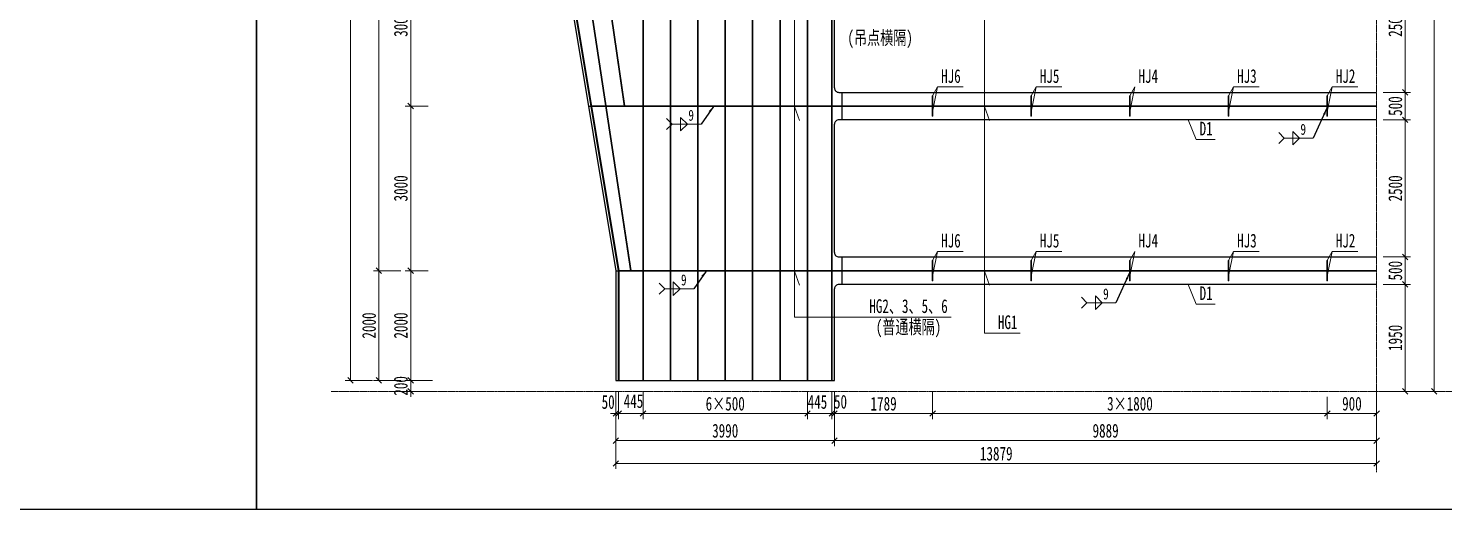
# Model space of a CAD drawing. Header units: millimetres. Extents: x 44597 to 300567, y -113054 to 73044.
# Drawn here: x 213905 to 239728, y -113054 to -104281 of the extents above; entities that cross this region are included whole.
import ezdxf
from ezdxf.enums import TextEntityAlignment as Align

# ---------------------------------------------------------------- set-up
doc = ezdxf.new("R2010")
doc.units = ezdxf.units.MM
doc.linetypes.add('CENTER2', pattern=[28.575, 19.05, -3.175, 3.175, -3.175])
doc.layers.get('Defpoints').update_dxf_attribs({"color": 8})
for name, color, linetype, lineweight in [('Dim', 4, 'Continuous', 15), ('中心线', 2, 'CENTER2', 15), ('文字', 7, 'Continuous', 15), ('细实线', 4, 'Continuous', 15), ('钢板粗线', 1, 'Continuous', 25)]:
    doc.layers.add(name, color=color, linetype=linetype, lineweight=lineweight)
doc.layers.add('Text', color=4, linetype='Continuous')
doc.styles.add('111', font='', dxfattribs={"width": 0.7})
doc.styles.add('BM_Dim', font='', dxfattribs={"width": 0.85})
doc.styles.add('SMEDI', font='', dxfattribs={"width": 0.75})
doc.styles.get("Standard").update_dxf_attribs({"font": ''})
doc.styles.get('111').set_extended_font_data('仿宋_GB2312')
doc.styles.get('BM_Dim').set_extended_font_data('仿宋_GB2312')
doc.styles.get('SMEDI').set_extended_font_data('仿宋_GB2312')
doc.styles.get('Standard').set_extended_font_data('仿宋_GB2312')
doc.dimstyles.new('200', dxfattribs={"dimscale": 0, "dimtxt": 2.5, "dimasz": 1, "dimexe": 1, "dimexo": 1, "dimgap": 0.6, "dimtad": 1, "dimdec": 0, "dimdsep": 46, "dimtxsty": '111', "dimblk": 'OBLIQUE', "dimcen": 0, "dimclrd": 4, "dimclre": 4, "dimclrt": 4, "dimadec": 1, "dimazin": 2, "dimtfac": 1, "dimtdec": 0, "dimtix": 1, "dimtmove": 2, "dimatfit": 3, "dimfxl": 4, "dimfxlon": 1, "dimtolj": 1, "dimlwd": -1, "dimlwe": -1, "dimarcsym": 0})
doc.dimstyles.new('MSteel_1.0_1.0', dxfattribs={"dimtxt": 3, "dimasz": 1.2, "dimexe": 1, "dimexo": 1, "dimgap": 1, "dimtad": 3, "dimtoh": 1, "dimdec": 0, "dimzin": 0, "dimdsep": 46, "dimtxsty": 'Standard', "dimblk": 'ARCHTICK', "dimcen": 0.09, "dimclrd": 3, "dimclre": 3, "dimadec": 0, "dimazin": 0, "dimtfac": 1, "dimtdec": 4, "dimtofl": 0, "dimtmove": 0, "dimatfit": 3, "dimfxl": 1, "dimtolj": 1, "dimtzin": 0, "dimarcsym": 0})

# ---------------------------------------------------------------- blocks, each defined once
blk = doc.blocks.new('_Oblique')
at = {"color": 0, "linetype": 'ByBlock', "lineweight": -2}
blk.add_line((-0.5, -0.5), (0.5, 0.5), dxfattribs=at)
blk = doc.blocks.new('*D3290')
at = {"layer": 'Defpoints', "color": 0, "transparency": 16777216}
for p in [(221303, -102698), (220881, -105698), (221303, -105698)]:
    blk.add_point(p, dxfattribs=at)
at = {"layer": '细实线', "color": 4, "transparency": 16777216}
for p, q in [((221203, -102698), (220781, -102698)), ((220881, -102698), (220881, -105698)), ((221203, -105698), (220781, -105698))]:
    blk.add_line(p, q, dxfattribs=at)
at = {"layer": '细实线', "color": 4, "transparency": 16777216, "xscale": 99.99999999999999, "yscale": 99.99999999999999, "zscale": 99.99999999999999}
for p, rotation in [((220881, -102698), 90), ((220881, -105698), 270)]:
    blk.add_blockref('_Oblique', p, dxfattribs=dict(at, rotation=rotation))
at = {"layer": '细实线', "color": 4, "transparency": 16777216, "insert": (220702, -104198), "char_height": 250, "attachment_point": 5, "rotation": 90, "style": '111'}
blk.add_mtext('\\A1;3000', dxfattribs=at)
blk = doc.blocks.new('*D3291')
at = {"layer": 'Defpoints', "color": 0, "transparency": 16777216}
for p in [(221303, -105698), (220881, -108698), (221303, -108698)]:
    blk.add_point(p, dxfattribs=at)
at = {"layer": '细实线', "color": 4, "transparency": 16777216}
for p, q in [((221203, -105698), (220781, -105698)), ((220881, -105698), (220881, -108698)), ((221203, -108698), (220781, -108698))]:
    blk.add_line(p, q, dxfattribs=at)
at = {"layer": '细实线', "color": 4, "transparency": 16777216, "xscale": 99.99999999999999, "yscale": 99.99999999999999, "zscale": 99.99999999999999}
for p, rotation in [((220881, -105698), 90), ((220881, -108698), 270)]:
    blk.add_blockref('_Oblique', p, dxfattribs=dict(at, rotation=rotation))
at = {"layer": '细实线', "color": 4, "transparency": 16777216, "insert": (220702, -107198), "char_height": 250, "attachment_point": 5, "rotation": 90, "style": '111'}
blk.add_mtext('\\A1;3000', dxfattribs=at)
blk = doc.blocks.new('*D3292')
at = {"layer": 'Defpoints', "color": 0, "transparency": 16777216}
for p in [(221303, -108698), (220881, -110698), (224636, -110698)]:
    blk.add_point(p, dxfattribs=at)
at = {"layer": '细实线', "color": 4, "transparency": 16777216}
for p, q in [((221203, -108698), (220781, -108698)), ((220881, -108698), (220881, -110698)), ((221281, -110698), (220781, -110698))]:
    blk.add_line(p, q, dxfattribs=at)
at = {"layer": '细实线', "color": 4, "transparency": 16777216, "xscale": 99.99999999999999, "yscale": 99.99999999999999, "zscale": 99.99999999999999}
for p, rotation in [((220881, -108698), 90), ((220881, -110698), 270)]:
    blk.add_blockref('_Oblique', p, dxfattribs=dict(at, rotation=rotation))
at = {"layer": '细实线', "color": 4, "transparency": 16777216, "insert": (220702, -109698), "char_height": 250, "attachment_point": 5, "rotation": 90, "style": '111'}
blk.add_mtext('\\A1;2000', dxfattribs=at)
blk = doc.blocks.new('*D3293')
at = {"layer": 'Defpoints', "color": 0, "transparency": 16777216}
for p in [(221031, -91298), (219783, -110698), (221134, -110698)]:
    blk.add_point(p, dxfattribs=at)
at = {"layer": '细实线', "color": 4, "transparency": 16777216}
for p, q in [((220183, -91298), (219683, -91298)), ((219783, -91298), (219783, -110698)), ((220183, -110698), (219683, -110698))]:
    blk.add_line(p, q, dxfattribs=at)
at = {"layer": '细实线', "color": 4, "transparency": 16777216, "xscale": 99.99999999999999, "yscale": 99.99999999999999, "zscale": 99.99999999999999}
for p, rotation in [((219783, -91298), 90), ((219783, -110698), 270)]:
    blk.add_blockref('_Oblique', p, dxfattribs=dict(at, rotation=rotation))
at = {"layer": '细实线', "color": 4, "transparency": 16777216, "insert": (219604, -100998), "char_height": 250, "attachment_point": 5, "rotation": 90, "style": '111'}
blk.add_mtext('\\A1;19400', dxfattribs=at)
blk = doc.blocks.new('*D3302')
at = {"layer": 'Defpoints', "color": 0, "transparency": 16777216}
for p in [(238504, -102948), (238504, -105448), (239025, -105448)]:
    blk.add_point(p, dxfattribs=at)
at = {"layer": '细实线', "color": 4, "transparency": 16777216}
for p, q in [((238625, -102948), (239125, -102948)), ((239025, -102948), (239025, -105448)), ((238625, -105448), (239125, -105448))]:
    blk.add_line(p, q, dxfattribs=at)
at = {"layer": '细实线', "color": 4, "transparency": 16777216, "xscale": 99.99999999999999, "yscale": 99.99999999999999, "zscale": 99.99999999999999}
for p, rotation in [((239025, -102948), 90), ((239025, -105448), 270)]:
    blk.add_blockref('_Oblique', p, dxfattribs=dict(at, rotation=rotation))
at = {"layer": '细实线', "color": 4, "transparency": 16777216, "insert": (238846, -104198), "char_height": 250, "attachment_point": 5, "rotation": 90, "style": '111'}
blk.add_mtext('\\A1;2500', dxfattribs=at)
blk = doc.blocks.new('*D3303')
at = {"layer": 'Defpoints', "color": 0, "transparency": 16777216}
for p in [(238504, -105448), (238504, -105948), (239025, -105948)]:
    blk.add_point(p, dxfattribs=at)
at = {"layer": '细实线', "color": 4, "transparency": 16777216}
for p, q in [((238625, -105448), (239125, -105448)), ((239025, -105448), (239025, -105948)), ((238625, -105948), (239125, -105948))]:
    blk.add_line(p, q, dxfattribs=at)
at = {"layer": '细实线', "color": 4, "transparency": 16777216, "xscale": 99.99999999999999, "yscale": 99.99999999999999, "zscale": 99.99999999999999}
for p, rotation in [((239025, -105448), 90), ((239025, -105948), 270)]:
    blk.add_blockref('_Oblique', p, dxfattribs=dict(at, rotation=rotation))
at = {"layer": '细实线', "color": 4, "transparency": 16777216, "insert": (238846, -105698), "char_height": 250, "attachment_point": 5, "rotation": 90, "style": '111'}
blk.add_mtext('\\A1;500', dxfattribs=at)
blk = doc.blocks.new('*D3304')
at = {"layer": 'Defpoints', "color": 0, "transparency": 16777216}
for p in [(238504, -105948), (238504, -108448), (239025, -108448)]:
    blk.add_point(p, dxfattribs=at)
at = {"layer": '细实线', "color": 4, "transparency": 16777216}
for p, q in [((238625, -105948), (239125, -105948)), ((239025, -105948), (239025, -108448)), ((238625, -108448), (239125, -108448))]:
    blk.add_line(p, q, dxfattribs=at)
at = {"layer": '细实线', "color": 4, "transparency": 16777216, "xscale": 99.99999999999999, "yscale": 99.99999999999999, "zscale": 99.99999999999999}
for p, rotation in [((239025, -105948), 90), ((239025, -108448), 270)]:
    blk.add_blockref('_Oblique', p, dxfattribs=dict(at, rotation=rotation))
at = {"layer": '细实线', "color": 4, "transparency": 16777216, "insert": (238846, -107198), "char_height": 250, "attachment_point": 5, "rotation": 90, "style": '111'}
blk.add_mtext('\\A1;2500', dxfattribs=at)
blk = doc.blocks.new('*D3305')
at = {"layer": 'Defpoints', "color": 0, "transparency": 16777216}
for p in [(238966, -91498), (238992, -110898), (239553, -110898)]:
    blk.add_point(p, dxfattribs=at)
at = {"layer": '细实线', "color": 4, "transparency": 16777216}
for p, q in [((239153, -91498), (239653, -91498)), ((239553, -91498), (239553, -110898)), ((239153, -110898), (239653, -110898))]:
    blk.add_line(p, q, dxfattribs=at)
at = {"layer": '细实线', "color": 4, "transparency": 16777216, "xscale": 99.99999999999999, "yscale": 99.99999999999999, "zscale": 99.99999999999999}
for p, rotation in [((239553, -91498), 90), ((239553, -110898), 270)]:
    blk.add_blockref('_Oblique', p, dxfattribs=dict(at, rotation=rotation))
at = {"layer": '细实线', "color": 4, "transparency": 16777216, "insert": (239374, -101198), "char_height": 250, "attachment_point": 5, "rotation": 90, "style": '111'}
blk.add_mtext('\\A1;19400', dxfattribs=at)
blk = doc.blocks.new('_ArchTick')
at = {"color": 0, "linetype": 'ByBlock', "const_width": 0.15}
blk.add_lwpolyline([(-0.5, -0.5), (0.5, 0.5)], dxfattribs=at)
blk = doc.blocks.new('角焊缝1')
at = {"layer": 'Dim'}
blk.add_line((-3101.17, 370.22), (-3106.48, 370.22), dxfattribs=at)
blk.add_lwpolyline([(-3107.48, 369.22), (-3106.48, 370.22), (-3107.48, 371.22)], dxfattribs=at)
blk.add_lwpolyline([(-3104.91, 371.45), (-3104.91, 368.99), (-3103.68, 370.22)], close=True, dxfattribs=at)
blk = doc.blocks.new('*D3306')
at = {"layer": 'Defpoints', "color": 0, "transparency": 16777216}
for p in [(238504, -108448), (238504, -108948), (239025, -108948)]:
    blk.add_point(p, dxfattribs=at)
at = {"layer": '细实线', "color": 4, "transparency": 16777216}
for p, q in [((238625, -108448), (239125, -108448)), ((239025, -108448), (239025, -108948)), ((238625, -108948), (239125, -108948))]:
    blk.add_line(p, q, dxfattribs=at)
at = {"layer": '细实线', "color": 4, "transparency": 16777216, "xscale": 99.99999999999999, "yscale": 99.99999999999999, "zscale": 99.99999999999999}
for p, rotation in [((239025, -108448), 90), ((239025, -108948), 270)]:
    blk.add_blockref('_Oblique', p, dxfattribs=dict(at, rotation=rotation))
at = {"layer": '细实线', "color": 4, "transparency": 16777216, "insert": (238846, -108698), "char_height": 250, "attachment_point": 5, "rotation": 90, "style": '111'}
blk.add_mtext('\\A1;500', dxfattribs=at)
blk = doc.blocks.new('*D3307')
at = {"layer": 'Defpoints', "color": 0, "transparency": 16777216}
for p in [(238504, -108948), (238504, -110898), (239025, -110898)]:
    blk.add_point(p, dxfattribs=at)
at = {"layer": '细实线', "color": 4, "transparency": 16777216}
for p, q in [((238625, -108948), (239125, -108948)), ((239025, -108948), (239025, -110898)), ((238625, -110898), (239125, -110898))]:
    blk.add_line(p, q, dxfattribs=at)
at = {"layer": '细实线', "color": 4, "transparency": 16777216, "xscale": 99.99999999999999, "yscale": 99.99999999999999, "zscale": 99.99999999999999}
for p, rotation in [((239025, -108948), 90), ((239025, -110898), 270)]:
    blk.add_blockref('_Oblique', p, dxfattribs=dict(at, rotation=rotation))
at = {"layer": '细实线', "color": 4, "transparency": 16777216, "insert": (238846, -109923), "char_height": 250, "attachment_point": 5, "rotation": 90, "style": '111'}
blk.add_mtext('\\A1;1950', dxfattribs=at)
blk = doc.blocks.new('*D3308')
at = {"layer": 'Defpoints', "color": 0, "transparency": 16777216}
for p in [(220301, -91298), (224115, -91298), (224648, -108698)]:
    blk.add_point(p, dxfattribs=at)
at = {"layer": '细实线', "color": 4, "transparency": 16777216}
for p, q in [((220701, -91298), (220201, -91298)), ((220301, -108698), (220301, -91298)), ((220701, -108698), (220201, -108698))]:
    blk.add_line(p, q, dxfattribs=at)
at = {"layer": '细实线', "color": 4, "transparency": 16777216, "xscale": 99.99999999999999, "yscale": 99.99999999999999, "zscale": 99.99999999999999}
for p, rotation in [((220301, -91298), 90), ((220301, -108698), 270)]:
    blk.add_blockref('_Oblique', p, dxfattribs=dict(at, rotation=rotation))
at = {"layer": '细实线', "color": 4, "transparency": 16777216, "insert": (220122, -99998), "char_height": 250, "attachment_point": 5, "rotation": 90, "style": '111'}
blk.add_mtext('\\A1;17400', dxfattribs=at)
blk = doc.blocks.new('*D3309')
at = {"layer": 'Defpoints', "color": 0, "transparency": 16777216}
for p in [(220301, -108698), (224648, -108698), (221408, -110698)]:
    blk.add_point(p, dxfattribs=at)
at = {"layer": '细实线', "color": 4, "transparency": 16777216}
for p, q in [((220701, -108698), (220201, -108698)), ((220301, -110698), (220301, -108698)), ((220701, -110698), (220201, -110698))]:
    blk.add_line(p, q, dxfattribs=at)
at = {"layer": '细实线', "color": 4, "transparency": 16777216, "xscale": 99.99999999999999, "yscale": 99.99999999999999, "zscale": 99.99999999999999}
for p, rotation in [((220301, -108698), 90), ((220301, -110698), 270)]:
    blk.add_blockref('_Oblique', p, dxfattribs=dict(at, rotation=rotation))
at = {"layer": '细实线', "color": 4, "transparency": 16777216, "insert": (220122, -109698), "char_height": 250, "attachment_point": 5, "rotation": 90, "style": '111'}
blk.add_mtext('\\A1;2000', dxfattribs=at)
blk = doc.blocks.new('*D3312')
at = {"layer": 'Defpoints', "color": 0, "transparency": 16777216}
for p in [(221408, -110698), (220881, -110898), (221408, -110898)]:
    blk.add_point(p, dxfattribs=at)
at = {"layer": '细实线', "color": 4, "transparency": 16777216}
for p, q in [((221281, -110698), (220781, -110698)), ((220881, -110698), (220881, -110598)), ((220881, -110698), (220881, -110898)), ((221281, -110898), (220781, -110898)), ((220881, -110898), (220881, -110998))]:
    blk.add_line(p, q, dxfattribs=at)
at = {"layer": '细实线', "color": 4, "transparency": 16777216, "xscale": 99.99999999999999, "yscale": 99.99999999999999, "zscale": 99.99999999999999}
for p, rotation in [((220881, -110698), 270), ((220881, -110898), 90)]:
    blk.add_blockref('_Oblique', p, dxfattribs=dict(at, rotation=rotation))
at = {"layer": '细实线', "color": 4, "transparency": 16777216, "insert": (220702, -110798), "char_height": 250, "attachment_point": 5, "rotation": 90, "style": '111'}
blk.add_mtext('\\A1;200', dxfattribs=at)
blk = doc.blocks.new('*D3341')
at = {"layer": 'Defpoints', "color": 0, "transparency": 16777216}
for p in [(237604, -110898), (238504, -110898), (238504, -111303)]:
    blk.add_point(p, dxfattribs=at)
at = {"layer": '细实线', "color": 4, "transparency": 16777216}
for p, q in [((237604, -110998), (237604, -111403)), ((238504, -110998), (238504, -111403)), ((237604, -111303), (238504, -111303))]:
    blk.add_line(p, q, dxfattribs=at)
at = {"layer": '细实线', "color": 4, "transparency": 16777216, "xscale": 99.99999999999999, "yscale": 99.99999999999999, "zscale": 99.99999999999999, "rotation": 180}
blk.add_blockref('_Oblique', (237604, -111303), dxfattribs=at)
at = {"layer": '细实线', "color": 4, "transparency": 16777216, "xscale": 99.99999999999999, "yscale": 99.99999999999999, "zscale": 99.99999999999999}
blk.add_blockref('_Oblique', (238504, -111303), dxfattribs=at)
at = {"layer": '细实线', "color": 4, "transparency": 16777216, "insert": (238054, -111124), "char_height": 250, "attachment_point": 5, "style": '111'}
blk.add_mtext('\\A1;900', dxfattribs=at)
blk = doc.blocks.new('*D3342')
at = {"layer": 'Defpoints', "color": 0, "transparency": 16777216}
for p in [(230404, -110771), (237604, -110898), (237604, -111303)]:
    blk.add_point(p, dxfattribs=at)
at = {"layer": '细实线', "color": 4, "transparency": 16777216}
for p, q in [((230404, -110903), (230404, -111403)), ((237604, -110998), (237604, -111403)), ((230404, -111303), (237604, -111303))]:
    blk.add_line(p, q, dxfattribs=at)
at = {"layer": '细实线', "color": 4, "transparency": 16777216, "xscale": 99.99999999999999, "yscale": 99.99999999999999, "zscale": 99.99999999999999, "rotation": 180}
blk.add_blockref('_Oblique', (230404, -111303), dxfattribs=at)
at = {"layer": '细实线', "color": 4, "transparency": 16777216, "xscale": 99.99999999999999, "yscale": 99.99999999999999, "zscale": 99.99999999999999}
blk.add_blockref('_Oblique', (237604, -111303), dxfattribs=at)
at = {"layer": '细实线', "color": 4, "transparency": 16777216, "insert": (234004, -111124), "char_height": 250, "attachment_point": 5, "style": '111'}
blk.add_mtext('\\A1;3×1800', dxfattribs=at)
blk = doc.blocks.new('*D3343')
at = {"layer": 'Defpoints', "color": 0, "transparency": 16777216}
for p in [(228615, -110682), (230404, -110898), (228615, -111303)]:
    blk.add_point(p, dxfattribs=at)
at = {"layer": '细实线', "color": 4, "transparency": 16777216}
for p, q in [((228615, -110903), (228615, -111403)), ((230404, -110998), (230404, -111403)), ((230404, -111303), (228615, -111303))]:
    blk.add_line(p, q, dxfattribs=at)
at = {"layer": '细实线', "color": 4, "transparency": 16777216, "xscale": 99.99999999999999, "yscale": 99.99999999999999, "zscale": 99.99999999999999, "rotation": 180}
blk.add_blockref('_Oblique', (228615, -111303), dxfattribs=at)
at = {"layer": '细实线', "color": 4, "transparency": 16777216, "xscale": 99.99999999999999, "yscale": 99.99999999999999, "zscale": 99.99999999999999}
blk.add_blockref('_Oblique', (230404, -111303), dxfattribs=at)
at = {"layer": '细实线', "color": 4, "transparency": 16777216, "insert": (229510, -111124), "char_height": 250, "attachment_point": 5, "style": '111'}
blk.add_mtext('\\A1;1789', dxfattribs=at)
blk = doc.blocks.new('*D3344')
at = {"layer": 'Defpoints', "color": 0, "transparency": 16777216}
for p in [(228120, -110725), (228565, -110725), (228120, -111303)]:
    blk.add_point(p, dxfattribs=at)
at = {"layer": '细实线', "color": 4, "transparency": 16777216}
for p, q in [((228120, -110903), (228120, -111403)), ((228565, -110903), (228565, -111403)), ((228565, -111303), (228120, -111303))]:
    blk.add_line(p, q, dxfattribs=at)
at = {"layer": '细实线', "color": 4, "transparency": 16777216, "xscale": 99.99999999999999, "yscale": 99.99999999999999, "zscale": 99.99999999999999, "rotation": 180}
blk.add_blockref('_Oblique', (228120, -111303), dxfattribs=at)
at = {"layer": '细实线', "color": 4, "transparency": 16777216, "xscale": 99.99999999999999, "yscale": 99.99999999999999, "zscale": 99.99999999999999}
blk.add_blockref('_Oblique', (228565, -111303), dxfattribs=at)
at = {"layer": '细实线', "color": 4, "transparency": 16777216, "insert": (228302, -111092), "char_height": 250, "attachment_point": 5, "style": '111'}
blk.add_mtext('\\A1;445', dxfattribs=at)
blk = doc.blocks.new('*D3345')
at = {"layer": 'Defpoints', "color": 0, "transparency": 16777216}
for p in [(225120, -110725), (228120, -110725), (225120, -111303)]:
    blk.add_point(p, dxfattribs=at)
at = {"layer": '细实线', "color": 4, "transparency": 16777216}
for p, q in [((225120, -110903), (225120, -111403)), ((228120, -110903), (228120, -111403)), ((228120, -111303), (225120, -111303))]:
    blk.add_line(p, q, dxfattribs=at)
at = {"layer": '细实线', "color": 4, "transparency": 16777216, "xscale": 99.99999999999999, "yscale": 99.99999999999999, "zscale": 99.99999999999999, "rotation": 180}
blk.add_blockref('_Oblique', (225120, -111303), dxfattribs=at)
at = {"layer": '细实线', "color": 4, "transparency": 16777216, "xscale": 99.99999999999999, "yscale": 99.99999999999999, "zscale": 99.99999999999999}
blk.add_blockref('_Oblique', (228120, -111303), dxfattribs=at)
at = {"layer": '细实线', "color": 4, "transparency": 16777216, "insert": (226620, -111124), "char_height": 250, "attachment_point": 5, "style": '111'}
blk.add_mtext('\\A1;6×500', dxfattribs=at)
blk = doc.blocks.new('*D3346')
at = {"layer": 'Defpoints', "color": 0, "transparency": 16777216}
for p in [(224675, -110725), (225120, -110725), (224675, -111303)]:
    blk.add_point(p, dxfattribs=at)
at = {"layer": '细实线', "color": 4, "transparency": 16777216}
for p, q in [((224675, -110903), (224675, -111403)), ((225120, -110903), (225120, -111403)), ((225120, -111303), (224675, -111303))]:
    blk.add_line(p, q, dxfattribs=at)
at = {"layer": '细实线', "color": 4, "transparency": 16777216, "xscale": 99.99999999999999, "yscale": 99.99999999999999, "zscale": 99.99999999999999, "rotation": 180}
blk.add_blockref('_Oblique', (224675, -111303), dxfattribs=at)
at = {"layer": '细实线', "color": 4, "transparency": 16777216, "xscale": 99.99999999999999, "yscale": 99.99999999999999, "zscale": 99.99999999999999}
blk.add_blockref('_Oblique', (225120, -111303), dxfattribs=at)
at = {"layer": '细实线', "color": 4, "transparency": 16777216, "insert": (224946, -111077), "char_height": 250, "attachment_point": 5, "style": '111'}
blk.add_mtext('\\A1;445', dxfattribs=at)
blk = doc.blocks.new('*D3347')
at = {"layer": 'Defpoints', "color": 0, "transparency": 16777216}
for p in [(224625, -111661), (238504, -111747), (224625, -112212)]:
    blk.add_point(p, dxfattribs=at)
at = {"layer": '细实线', "color": 4, "transparency": 16777216}
for p, q in [((224625, -111812), (224625, -112312)), ((238504, -111847), (238504, -112312)), ((238504, -112212), (224625, -112212))]:
    blk.add_line(p, q, dxfattribs=at)
at = {"layer": '细实线', "color": 4, "transparency": 16777216, "xscale": 99.99999999999999, "yscale": 99.99999999999999, "zscale": 99.99999999999999, "rotation": 180}
blk.add_blockref('_Oblique', (224625, -112212), dxfattribs=at)
at = {"layer": '细实线', "color": 4, "transparency": 16777216, "xscale": 99.99999999999999, "yscale": 99.99999999999999, "zscale": 99.99999999999999}
blk.add_blockref('_Oblique', (238504, -112212), dxfattribs=at)
at = {"layer": '细实线', "color": 4, "transparency": 16777216, "insert": (231565, -112034), "char_height": 250, "attachment_point": 5, "style": '111'}
blk.add_mtext('\\A1;13879', dxfattribs=at)
blk = doc.blocks.new('*D3348')
at = {"layer": 'Defpoints', "color": 0, "transparency": 16777216}
for p in [(228565, -110898), (228615, -110898), (228565, -111303)]:
    blk.add_point(p, dxfattribs=at)
at = {"layer": '细实线', "color": 4, "transparency": 16777216}
for p, q in [((228565, -110998), (228565, -111403)), ((228615, -110998), (228615, -111403)), ((228565, -111303), (228465, -111303)), ((228615, -111303), (228565, -111303)), ((228615, -111303), (228715, -111303))]:
    blk.add_line(p, q, dxfattribs=at)
at = {"layer": '细实线', "color": 4, "transparency": 16777216, "xscale": 99.99999999999999, "yscale": 99.99999999999999, "zscale": 99.99999999999999}
blk.add_blockref('_Oblique', (228565, -111303), dxfattribs=at)
at = {"layer": '细实线', "color": 4, "transparency": 16777216, "xscale": 99.99999999999999, "yscale": 99.99999999999999, "zscale": 99.99999999999999, "rotation": 180}
blk.add_blockref('_Oblique', (228615, -111303), dxfattribs=at)
at = {"layer": '细实线', "color": 4, "transparency": 16777216, "insert": (228723, -111089), "char_height": 250, "attachment_point": 5, "style": '111'}
blk.add_mtext('\\A1;50', dxfattribs=at)
blk = doc.blocks.new('*D3349')
at = {"layer": 'Defpoints', "color": 0, "transparency": 16777216}
for p in [(224625, -110725), (224675, -110889), (224625, -111303)]:
    blk.add_point(p, dxfattribs=at)
at = {"layer": '细实线', "color": 4, "transparency": 16777216}
for p, q in [((224625, -110903), (224625, -111403)), ((224675, -110989), (224675, -111403)), ((224625, -111303), (224525, -111303)), ((224675, -111303), (224625, -111303)), ((224675, -111303), (224775, -111303))]:
    blk.add_line(p, q, dxfattribs=at)
at = {"layer": '细实线', "color": 4, "transparency": 16777216, "xscale": 99.99999999999999, "yscale": 99.99999999999999, "zscale": 99.99999999999999}
blk.add_blockref('_Oblique', (224625, -111303), dxfattribs=at)
at = {"layer": '细实线', "color": 4, "transparency": 16777216, "xscale": 99.99999999999999, "yscale": 99.99999999999999, "zscale": 99.99999999999999, "rotation": 180}
blk.add_blockref('_Oblique', (224675, -111303), dxfattribs=at)
at = {"layer": '细实线', "color": 4, "transparency": 16777216, "insert": (224484, -111093), "char_height": 250, "attachment_point": 5, "style": '111'}
blk.add_mtext('\\A1;50', dxfattribs=at)
blk = doc.blocks.new('*D3350')
at = {"layer": 'Defpoints', "color": 0, "transparency": 16777216}
for p in [(224625, -111269), (228615, -111355), (224625, -111796)]:
    blk.add_point(p, dxfattribs=at)
at = {"layer": '细实线', "color": 4, "transparency": 16777216}
for p, q in [((224625, -111396), (224625, -111896)), ((228615, -111455), (228615, -111896)), ((228615, -111796), (224625, -111796))]:
    blk.add_line(p, q, dxfattribs=at)
at = {"layer": '细实线', "color": 4, "transparency": 16777216, "xscale": 99.99999999999999, "yscale": 99.99999999999999, "zscale": 99.99999999999999, "rotation": 180}
blk.add_blockref('_Oblique', (224625, -111796), dxfattribs=at)
at = {"layer": '细实线', "color": 4, "transparency": 16777216, "xscale": 99.99999999999999, "yscale": 99.99999999999999, "zscale": 99.99999999999999}
blk.add_blockref('_Oblique', (228615, -111796), dxfattribs=at)
at = {"layer": '细实线', "color": 4, "transparency": 16777216, "insert": (226620, -111617), "char_height": 250, "attachment_point": 5, "style": '111'}
blk.add_mtext('\\A1;3990', dxfattribs=at)
blk = doc.blocks.new('*D3351')
at = {"layer": 'Defpoints', "color": 0, "transparency": 16777216}
for p in [(228615, -111269), (238504, -111234), (228615, -111796)]:
    blk.add_point(p, dxfattribs=at)
at = {"layer": '细实线', "color": 4, "transparency": 16777216}
for p, q in [((228615, -111396), (228615, -111896)), ((238504, -111396), (238504, -111896)), ((238504, -111796), (228615, -111796))]:
    blk.add_line(p, q, dxfattribs=at)
at = {"layer": '细实线', "color": 4, "transparency": 16777216, "xscale": 99.99999999999999, "yscale": 99.99999999999999, "zscale": 99.99999999999999, "rotation": 180}
blk.add_blockref('_Oblique', (228615, -111796), dxfattribs=at)
at = {"layer": '细实线', "color": 4, "transparency": 16777216, "xscale": 99.99999999999999, "yscale": 99.99999999999999, "zscale": 99.99999999999999}
blk.add_blockref('_Oblique', (238504, -111796), dxfattribs=at)
at = {"layer": '细实线', "color": 4, "transparency": 16777216, "insert": (233560, -111617), "char_height": 250, "attachment_point": 5, "style": '111'}
blk.add_mtext('\\A1;9889', dxfattribs=at)

msp = doc.modelspace()

# ---------------------------------------------------------------- linework, layer by layer
at = {"layer": 'Defpoints'}
for p, q in [((224897.6, -108698.2), (222262.8, -91298.2)), ((224781.8, -105698.2), (222693.4, -91298.2)), ((225120.1, -91298.2), (225120.1, -110698.2)), ((225620.1, -91298.2), (225620.1, -110698.2)), ((226120.1, -91298.2), (226120.1, -110698.2)), ((226620.1, -91298.2), (226620.1, -110698.2)), ((227120.1, -91298.2), (227120.1, -110698.2)), ((227620.1, -91298.2), (227620.1, -110698.2)), ((228120.1, -91298.2), (228120.1, -110698.2)), ((228565.1, -110698.2), (228565.1, -91298.2)), ((230404, -105884.2), (230404, -105512.2)), ((232204, -105884.2), (232204, -105512.2)), ((234004, -105884.2), (234004, -105512.2)), ((235804, -105884.2), (235804, -105512.2)), ((237604, -105884.2), (237604, -105512.2)), ((224125.4, -105698.2), (238504, -105698.2)), ((224625.1, -108698.2), (238504, -108698.2)), ((230404, -108884.2), (230404, -108512.2)), ((232204, -108884.2), (232204, -108512.2)), ((234004, -108884.2), (234004, -108512.2)), ((235804, -108884.2), (235804, -108512.2)), ((237604, -108884.2), (237604, -108512.2))]:
    msp.add_line(p, q, dxfattribs=at)
for points in [[(179566.6, -87474.1), (218066.6, -87474.1), (218066.6, -113054.1), (179566.6, -113054.1)], [(218066.6, -87474.1), (256566.6, -87474.1), (256566.6, -113054.1), (218066.6, -113054.1)]]:
    msp.add_lwpolyline(points, close=True, dxfattribs=at)
msp.add_lwpolyline([(221776.4, -91298.2), (224675.1, -108698.2), (224675.1, -110698.2)], dxfattribs=at)
at = {"layer": '中心线', "ltscale": 0.3}
for p, q in [((238504, -112369), (238504, -90682.1)), ((254163.2, -110898.2), (219429.5, -110898.2))]:
    msp.add_line(p, q, dxfattribs=at)
at = {"layer": '细实线', "ltscale": 4}
for p, q in [((224890.7, -108692.2), (222256.8, -91298.2)), ((224902.7, -108692.2), (222268.8, -91298.2)), ((224774.9, -105692.2), (222687.4, -91298.2)), ((224786.9, -105692.2), (222699.4, -91298.2)), ((225114.1, -91298.2), (225114.1, -110698.2)), ((225126.1, -91298.2), (225126.1, -110698.2)), ((225614.1, -91298.2), (225614.1, -110698.2)), ((225626.1, -91298.2), (225626.1, -110698.2)), ((226114.1, -91298.2), (226114.1, -110698.2)), ((226126.1, -91298.2), (226126.1, -110698.2)), ((226614.1, -91298.2), (226614.1, -110698.2)), ((226626.1, -91298.2), (226626.1, -110698.2)), ((227114.1, -91298.2), (227114.1, -110698.2)), ((227126.1, -91298.2), (227126.1, -110698.2)), ((227614.1, -91298.2), (227614.1, -110698.2)), ((227626.1, -91298.2), (227626.1, -110698.2)), ((228114.1, -91298.2), (228114.1, -110698.2)), ((228126.1, -91298.2), (228126.1, -110698.2)), ((230410, -105512.2), (230398, -105512.2)), ((232210, -105512.2), (232198, -105512.2)), ((234010, -105512.2), (233998, -105512.2)), ((235810, -105512.2), (235798, -105512.2)), ((237610, -105512.2), (237598, -105512.2)), ((238504, -105692.2), (228572.1, -105692.2)), ((238504, -105704.2), (228572.1, -105704.2)), ((230410, -105884.2), (230398, -105884.2)), ((232210, -105884.2), (232198, -105884.2)), ((234010, -105884.2), (233998, -105884.2)), ((235810, -105884.2), (235798, -105884.2)), ((237610, -105884.2), (237598, -105884.2)), ((238504, -108692.2), (228572.1, -108692.2)), ((238504, -108704.2), (228572.1, -108704.2)), ((230410, -108512.2), (230398, -108512.2)), ((232210, -108512.2), (232198, -108512.2)), ((234010, -108512.2), (233998, -108512.2)), ((235810, -108512.2), (235798, -108512.2)), ((237610, -108512.2), (237598, -108512.2)), ((230410, -108884.2), (230398, -108884.2)), ((232210, -108884.2), (232198, -108884.2)), ((234010, -108884.2), (233998, -108884.2)), ((235810, -108884.2), (235798, -108884.2)), ((237610, -108884.2), (237598, -108884.2))]:
    msp.add_line(p, q, dxfattribs=at)
at = {"layer": '细实线', "color": 2, "ltscale": 4}
for p, q in [((228558.1, -110698.2), (228558.1, -91298.2)), ((228572.1, -110698.2), (228572.1, -91298.2)), ((224181.4, -105692.2), (228558.1, -105692.2)), ((224183.4, -105704.2), (228558.1, -105704.2)), ((224681.1, -108692.2), (228558.1, -108692.2)), ((224682.1, -108704.2), (228558.1, -108704.2))]:
    msp.add_line(p, q, dxfattribs=at)
at = {"layer": '细实线'}
for p, q in [((231352.9, -93704.2), (231352.9, -109837.6)), ((227886.2, -96704.2), (227886.2, -109544.2)), ((230495.2, -105347.9), (230404, -105512.2)), ((230410, -105770.7), (230495.2, -105347.9)), ((230495.2, -105347.9), (230963.6, -105347.9)), ((232295.2, -105347.9), (232204, -105512.2)), ((232210, -105770.7), (232295.2, -105347.9)), ((232295.2, -105347.9), (232763.6, -105347.9)), ((234095.2, -105347.9), (234004, -105512.2)), ((234010, -105770.7), (234095.2, -105347.9)), ((235895.2, -105347.9), (235804, -105512.2)), ((235810, -105770.7), (235895.2, -105347.9)), ((235895.2, -105347.9), (236363.6, -105347.9)), ((237695.2, -105347.9), (237604, -105512.2)), ((237610, -105770.7), (237695.2, -105347.9)), ((237695.2, -105347.9), (238163.6, -105347.9)), ((227973.4, -105962), (227886.2, -105704.2)), ((231440.1, -105962), (231352.9, -105704.2)), ((235210.2, -106306.3), (235066.1, -105948.2)), ((235210.2, -106306.3), (235559.4, -106306.3)), ((230495.2, -108347.9), (230404, -108512.2)), ((230410, -108770.7), (230495.2, -108347.9)), ((230495.2, -108347.9), (230963.6, -108347.9)), ((232295.2, -108347.9), (232204, -108512.2)), ((232210, -108770.7), (232295.2, -108347.9)), ((232295.2, -108347.9), (232763.6, -108347.9)), ((234095.2, -108347.9), (234004, -108512.2)), ((234010, -108770.7), (234095.2, -108347.9)), ((235895.2, -108347.9), (235804, -108512.2)), ((235810, -108770.7), (235895.2, -108347.9)), ((235895.2, -108347.9), (236363.6, -108347.9)), ((237695.2, -108347.9), (237604, -108512.2)), ((237610, -108770.7), (237695.2, -108347.9)), ((237695.2, -108347.9), (238163.6, -108347.9)), ((227973.4, -108962), (227886.2, -108704.2)), ((231440.1, -108962), (231352.9, -108704.2)), ((235210.2, -109306.3), (235066.1, -108948.2)), ((235210.2, -109306.3), (235559.4, -109306.3)), ((227886.2, -109544.2), (230741.5, -109544.2)), ((231352.9, -109837.6), (231999, -109837.6))]:
    msp.add_line(p, q, dxfattribs=at)
at = {"layer": '细实线', "ltscale": 2}
for p, q in [((230398, -105692.2), (230398, -105512.2)), ((230410, -105692.2), (230410, -105512.2)), ((232198, -105692.2), (232198, -105512.2)), ((232210, -105692.2), (232210, -105512.2)), ((233998, -105692.2), (233998, -105512.2)), ((234010, -105692.2), (234010, -105512.2)), ((235798, -105692.2), (235798, -105512.2)), ((235810, -105692.2), (235810, -105512.2)), ((237598, -105692.2), (237598, -105512.2)), ((237610, -105692.2), (237610, -105512.2)), ((230398, -105884.2), (230398, -105704.2)), ((230410, -105884.2), (230410, -105704.2)), ((232198, -105884.2), (232198, -105704.2)), ((232210, -105884.2), (232210, -105704.2)), ((233998, -105884.2), (233998, -105704.2)), ((234010, -105884.2), (234010, -105704.2)), ((235798, -105884.2), (235798, -105704.2)), ((235810, -105884.2), (235810, -105704.2)), ((237598, -105884.2), (237598, -105704.2)), ((237610, -105884.2), (237610, -105704.2)), ((230398, -108692.2), (230398, -108512.2)), ((230398, -108884.2), (230398, -108704.2)), ((230410, -108692.2), (230410, -108512.2)), ((230410, -108884.2), (230410, -108704.2)), ((232198, -108692.2), (232198, -108512.2)), ((232198, -108884.2), (232198, -108704.2)), ((232210, -108692.2), (232210, -108512.2)), ((232210, -108884.2), (232210, -108704.2)), ((233998, -108692.2), (233998, -108512.2)), ((233998, -108884.2), (233998, -108704.2)), ((234010, -108692.2), (234010, -108512.2)), ((234010, -108884.2), (234010, -108704.2)), ((235798, -108692.2), (235798, -108512.2)), ((235798, -108884.2), (235798, -108704.2)), ((235810, -108692.2), (235810, -108512.2)), ((235810, -108884.2), (235810, -108704.2)), ((237598, -108692.2), (237598, -108512.2)), ((237598, -108884.2), (237598, -108704.2)), ((237610, -108692.2), (237610, -108512.2)), ((237610, -108884.2), (237610, -108704.2))]:
    msp.add_line(p, q, dxfattribs=at)
at = {"layer": '细实线', "color": 2, "ltscale": 4}
for points in [[(221769.4, -91298.2), (224668.1, -108698.2), (224668.1, -110698.2)], [(221783.4, -91298.2), (224682.1, -108698.2), (224682.1, -110698.2)]]:
    msp.add_lwpolyline(points, dxfattribs=at)
at = {"layer": '钢板粗线'}
for p, q in [((228615.1, -105368.2), (228615.1, -103028.2)), ((228745.1, -105448.2), (228745.1, -105948.2)), ((228615.1, -108368.2), (228615.1, -106028.2)), ((228745.1, -108448.2), (228745.1, -108948.2)), ((228615.1, -110698.2), (228615.1, -109028.2)), ((224625.1, -110698.2), (228615.1, -110698.2))]:
    msp.add_line(p, q, dxfattribs=at)
msp.add_lwpolyline([(221726.4, -91298.2), (224625.1, -108698.2), (224625.1, -110698.2)], dxfattribs=at)
for points in [[(228615.1, -105368.2, 0.4142136), (228695.1, -105448.2), (238504, -105448.2)], [(238504, -105948.2), (228695.1, -105948.2, 0.4142136), (228615.1, -106028.2)], [(228615.1, -108368.2, 0.4142136), (228695.1, -108448.2), (238504, -108448.2)], [(238504, -108948.2), (228695.1, -108948.2, 0.4142136), (228615.1, -109028.2)]]:
    msp.add_lwpolyline(points, format="xyb", dxfattribs=at)

# ---------------------------------------------------------------- block references
at = {"layer": '细实线', "color": 8, "xscale": 100, "yscale": 100, "zscale": 100}
for p in [(536297.9, -143049.4), (547465.8, -143304.4), (536163.9, -146049.4), (543865.8, -146304.4)]:
    msp.add_blockref('角焊缝1', p, dxfattribs=at)

# ---------------------------------------------------------------- texts
at = {"layer": 'Text', "style": 'SMEDI', "width": 0.75}
for p in [(225946.6, -105866.1), (237114.5, -106121.2), (225812.6, -108866.1), (233514.5, -109121.2)]:
    msp.add_text('9', height=200, dxfattribs=at).set_placement(p, align=Align.MIDDLE_LEFT)
at = {"layer": '文字', "style": 'BM_Dim', "width": 0.7}
for s, p in [('(吊点横隔)', (229446.2, -104651.8)), ('HJ6', (230737.5, -105350.7)), ('HJ5', (232537.5, -105350.7)), ('HJ4', (234337.5, -105350.7)), ('HJ3', (236137.5, -105350.7)), ('HJ2', (237937.5, -105350.7)), ('D1', (235393.7, -106309)), ('HJ6', (230737.5, -108350.7)), ('HJ5', (232537.5, -108350.7)), ('HJ4', (234337.5, -108350.7)), ('HJ3', (236137.5, -108350.7)), ('HJ2', (237937.5, -108350.7)), ('HG2、3、5、6', (229963.9, -109544.2)), ('D1', (235393.7, -109309)), ('(普通横隔)', (229963.9, -109924.1)), ('HG1', (231772.8, -109837.6))]:
    msp.add_text(s, height=250, dxfattribs=at).set_placement(p, align=Align.BOTTOM_CENTER)

# ---------------------------------------------------------------- dimensions: what is measured, and where the dimension line sits
at = {"layer": '细实线'}
for base, p1, p2, angle, picture, middle in [((219782.8, -110698.2), (221030.9, -91298.2), (221134.3, -110698.2), 270, '*D3293', (219603.9, -100998.2)), ((220300.9, -91298.2), (224648.4, -108698.2), (224114.7, -91298.2), 90, '*D3308', (220122, -99998.2)), ((239552.7, -110898.2), (238965.9, -91498.2), (238992.2, -110898.2), 90, '*D3305', (239373.8, -101198.2)), ((220880.9, -105698.2), (221302.7, -102698.2), (221302.7, -105698.2), 270, '*D3290', (220702, -104198.2)), ((239025.3, -105448.2), (238504, -102948.2), (238504, -105448.2), 90, '*D3302', (238846.4, -104198.2)), ((239025.3, -105948.2), (238504, -105448.2), (238504, -105948.2), 90, '*D3303', (238846.4, -105698.2)), ((220880.9, -108698.2), (221302.7, -105698.2), (221302.7, -108698.2), 270, '*D3291', (220702, -107198.2)), ((239025.3, -108448.2), (238504, -105948.2), (238504, -108448.2), 90, '*D3304', (238846.4, -107198.2)), ((239025.3, -108948.2), (238504, -108448.2), (238504, -108948.2), 90, '*D3306', (238846.4, -108698.2)), ((220300.9, -108698.2), (221407.7, -110698.2), (224648.4, -108698.2), 90, '*D3309', (220122, -109698.2)), ((220880.9, -110698.2), (221302.7, -108698.2), (224636.4, -110698.2), 270, '*D3292', (220702, -109698.2)), ((239025.3, -110898.2), (238504, -108948.2), (238504, -110898.2), 90, '*D3307', (238846.4, -109923.2)), ((220880.9, -110898.2), (221407.7, -110698.2), (221407.7, -110898.2), 90, '*D3312', (220702, -110798.2))]:
    dim = msp.add_linear_dim(base=base, p1=p1, p2=p2, angle=angle, dimstyle='200', override={"dimscale": 100, "dimblk": 'Oblique'}, dxfattribs=at)
    dim.commit()
    dim.dimension.update_dxf_attribs({"geometry": picture, "text_midpoint": middle})
for base, p1, p2, picture, middle in [((224625.1, -111302.6), (224675.1, -110888.9), (224625.1, -110725.3), '*D3349', (224484.4, -111093.3)), ((224675.1, -111302.6), (225120.1, -110725.3), (224675.1, -110725.3), '*D3346', (224946.1, -111077.2)), ((228120, -111302.6), (228565.1, -110725.3), (228120, -110725.3), '*D3344', (228301.7, -111092.4)), ((228565.1, -111302.6), (228615.1, -110898.2), (228565.1, -110898.2), '*D3348', (228723.2, -111088.7))]:
    dim = msp.add_linear_dim(base=base, p1=p1, p2=p2, dimstyle='200', override={"dimscale": 100, "dimblk": 'Oblique'}, dxfattribs=at)
    dim.commit()
    dim.dimension.update_dxf_attribs({"geometry": picture, "text_midpoint": middle, "dimtype": 160})
for base, p1, p2, text, override, picture, middle in [((225120.1, -111302.6), (228120, -110725.3), (225120.1, -110725.3), '6×500', {"dimscale": 100, "dimtxsty": '111', "dimblk": 'Oblique'}, '*D3345', (226620.1, -111123.7)), ((237604, -111302.6), (230404, -110771.5), (237604, -110898.2), '3×1800', {"dimscale": 100, "dimblk": 'Oblique'}, '*D3342', (234004, -111123.7))]:
    dim = msp.add_linear_dim(base=base, p1=p1, p2=p2, text=text, dimstyle='200', override=override, dxfattribs=at)
    dim.commit()
    dim.dimension.update_dxf_attribs({"geometry": picture, "text_midpoint": middle})
for base, p1, p2, picture, middle in [((228615.1, -111302.6), (230404, -110898.2), (228615.1, -110682.3), '*D3343', (229509.6, -111123.7)), ((238504, -111302.6), (237604, -110898.2), (238504, -110898.2), '*D3341', (238054, -111123.7)), ((224625.1, -111796.2), (228615.1, -111355), (224625.1, -111269.5), '*D3350', (226620.1, -111617.3)), ((228615.1, -111796.2), (238504, -111234.1), (228615.1, -111269.5), '*D3351', (233559.6, -111617.3)), ((224625.1, -112212.4), (238504, -111746.5), (224625.1, -111661), '*D3347', (231564.6, -112033.5))]:
    dim = msp.add_linear_dim(base=base, p1=p1, p2=p2, dimstyle='200', override={"dimscale": 100, "dimblk": 'Oblique'}, dxfattribs=at)
    dim.commit()
    dim.dimension.update_dxf_attribs({"geometry": picture, "text_midpoint": middle})

# ---------------------------------------------------------------- leaders
at = {"layer": 'Dim'}
for points in [[(226403.9, -105704.2), (226180.4, -106027.1)], [(237598, -105739.1), (237348.3, -106282.1)], [(226269.9, -108704.2), (226046.4, -109027.1)], [(233998, -108739.1), (233748.3, -109282.1)]]:
    msp.add_leader(points, dimstyle='MSteel_1.0_1.0', override={"dimscale": 100, "dimclrd": 256}, dxfattribs=at)

doc.saveas('drawing.dxf')
